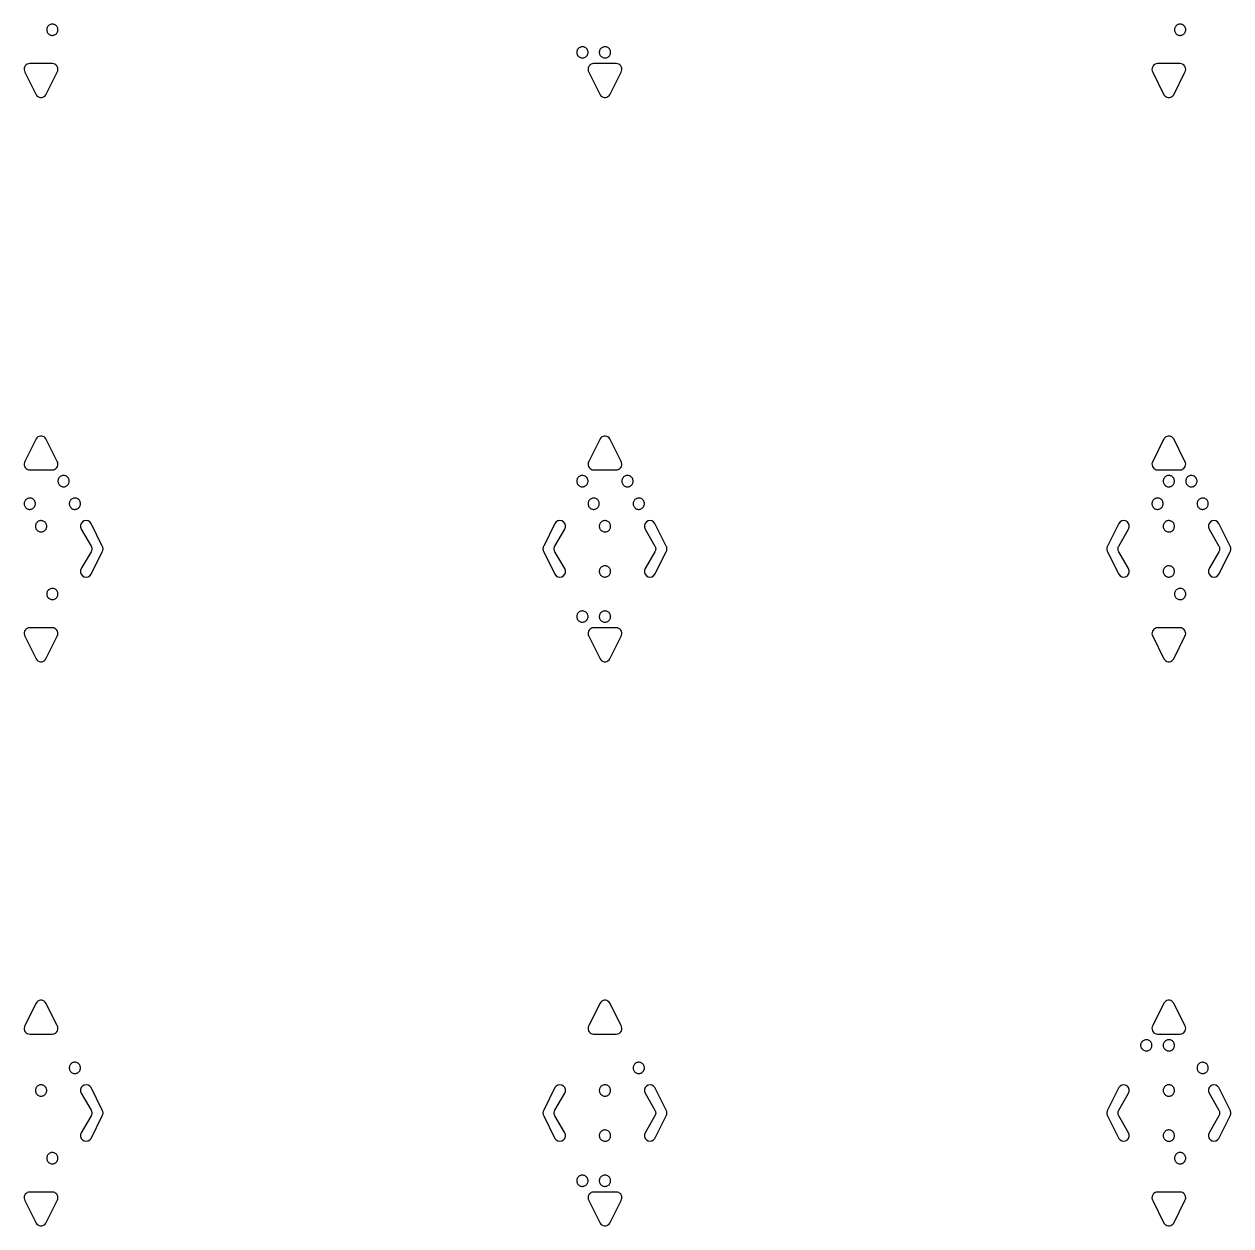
# Model space of a CAD drawing. Header units: metres. Extents: x 45 to 505, y 40 to 510.
# Drawn here: x 148.5 to 255.5, y 290 to 396.5 of the extents above; entities that cross this region are included whole.
import ezdxf

# ---------------------------------------------------------------- set-up
doc = ezdxf.new("R2010")
doc.units = ezdxf.units.M

msp = doc.modelspace()

# ---------------------------------------------------------------- linework, layer by layer
for points in [[(151.5, 396), (151.5, 396.06), (151.48, 396.13), (151.46, 396.19), (151.44, 396.25), (151.4, 396.3), (151.36, 396.35), (151.31, 396.39), (151.26, 396.43), (151.2, 396.46), (151.14, 396.48), (151.08, 396.49), (151.02, 396.5), (150.95, 396.5), (150.89, 396.49), (150.83, 396.47), (150.77, 396.44), (150.71, 396.41), (150.66, 396.37), (150.62, 396.32), (150.58, 396.27), (150.55, 396.22), (150.53, 396.16), (150.51, 396.1), (150.5, 396.03), (150.5, 395.97), (150.51, 395.9), (150.53, 395.84), (150.55, 395.78), (150.58, 395.73), (150.62, 395.68), (150.66, 395.63), (150.71, 395.59), (150.77, 395.56), (150.83, 395.53), (150.89, 395.51), (150.95, 395.5), (151.02, 395.5), (151.08, 395.51), (151.14, 395.52), (151.2, 395.54), (151.26, 395.57), (151.31, 395.61), (151.36, 395.65), (151.4, 395.7), (151.44, 395.75), (151.46, 395.81), (151.48, 395.87), (151.5, 395.94), (151.5, 396)], [(251.5, 396), (251.5, 396.06), (251.48, 396.13), (251.46, 396.19), (251.44, 396.25), (251.4, 396.3), (251.36, 396.35), (251.31, 396.39), (251.26, 396.43), (251.2, 396.46), (251.14, 396.48), (251.08, 396.49), (251.02, 396.5), (250.95, 396.5), (250.89, 396.49), (250.83, 396.47), (250.77, 396.44), (250.71, 396.41), (250.66, 396.37), (250.62, 396.32), (250.58, 396.27), (250.55, 396.22), (250.53, 396.16), (250.51, 396.1), (250.5, 396.03), (250.5, 395.97), (250.51, 395.9), (250.53, 395.84), (250.55, 395.78), (250.58, 395.73), (250.62, 395.68), (250.66, 395.63), (250.71, 395.59), (250.77, 395.56), (250.83, 395.53), (250.89, 395.51), (250.95, 395.5), (251.02, 395.5), (251.08, 395.51), (251.14, 395.52), (251.2, 395.54), (251.26, 395.57), (251.31, 395.61), (251.36, 395.65), (251.4, 395.7), (251.44, 395.75), (251.46, 395.81), (251.48, 395.87), (251.5, 395.94), (251.5, 396)], [(198.5, 394), (198.5, 394.06), (198.48, 394.13), (198.46, 394.19), (198.44, 394.25), (198.4, 394.3), (198.36, 394.35), (198.31, 394.39), (198.26, 394.43), (198.2, 394.46), (198.14, 394.48), (198.08, 394.49), (198.02, 394.5), (197.95, 394.5), (197.89, 394.49), (197.83, 394.47), (197.77, 394.44), (197.71, 394.41), (197.66, 394.37), (197.62, 394.32), (197.58, 394.27), (197.55, 394.22), (197.53, 394.16), (197.51, 394.1), (197.5, 394.03), (197.5, 393.97), (197.51, 393.9), (197.53, 393.84), (197.55, 393.78), (197.58, 393.73), (197.62, 393.68), (197.66, 393.63), (197.71, 393.59), (197.77, 393.56), (197.83, 393.53), (197.89, 393.51), (197.95, 393.5), (198.02, 393.5), (198.08, 393.51), (198.14, 393.52), (198.2, 393.54), (198.26, 393.57), (198.31, 393.61), (198.36, 393.65), (198.4, 393.7), (198.44, 393.75), (198.46, 393.81), (198.48, 393.87), (198.5, 393.94), (198.5, 394)], [(200.5, 394), (200.5, 394.06), (200.48, 394.13), (200.46, 394.19), (200.44, 394.25), (200.4, 394.3), (200.36, 394.35), (200.31, 394.39), (200.26, 394.43), (200.2, 394.46), (200.14, 394.48), (200.08, 394.49), (200.02, 394.5), (199.95, 394.5), (199.89, 394.49), (199.83, 394.47), (199.77, 394.44), (199.71, 394.41), (199.66, 394.37), (199.62, 394.32), (199.58, 394.27), (199.55, 394.22), (199.53, 394.16), (199.51, 394.1), (199.5, 394.03), (199.5, 393.97), (199.51, 393.9), (199.53, 393.84), (199.55, 393.78), (199.58, 393.73), (199.62, 393.68), (199.66, 393.63), (199.71, 393.59), (199.77, 393.56), (199.83, 393.53), (199.89, 393.51), (199.95, 393.5), (200.02, 393.5), (200.08, 393.51), (200.14, 393.52), (200.2, 393.54), (200.26, 393.57), (200.31, 393.61), (200.36, 393.65), (200.4, 393.7), (200.44, 393.75), (200.46, 393.81), (200.48, 393.87), (200.5, 393.94), (200.5, 394)], [(149.57, 390.25), (149.64, 390.16), (149.73, 390.08), (149.83, 390.03), (149.94, 390), (150.06, 390), (150.17, 390.03), (150.27, 390.08), (150.36, 390.16), (150.43, 390.25), (151.43, 392.25), (151.48, 392.36), (151.5, 392.47), (151.49, 392.59), (151.46, 392.7), (151.4, 392.8), (151.32, 392.88), (151.22, 392.95), (151.12, 392.99), (151, 393), (149, 393), (148.88, 392.99), (148.78, 392.95), (148.68, 392.88), (148.6, 392.8), (148.54, 392.7), (148.51, 392.59), (148.5, 392.47), (148.52, 392.36), (148.57, 392.25)], [(199.57, 390.25), (199.64, 390.16), (199.73, 390.08), (199.83, 390.03), (199.94, 390), (200.06, 390), (200.17, 390.03), (200.27, 390.08), (200.36, 390.16), (200.43, 390.25), (201.43, 392.25), (201.48, 392.36), (201.5, 392.47), (201.49, 392.59), (201.46, 392.7), (201.4, 392.8), (201.32, 392.88), (201.22, 392.95), (201.12, 392.99), (201, 393), (199, 393), (198.88, 392.99), (198.78, 392.95), (198.68, 392.88), (198.6, 392.8), (198.54, 392.7), (198.51, 392.59), (198.5, 392.47), (198.52, 392.36), (198.57, 392.25)], [(249.57, 390.25), (249.64, 390.16), (249.73, 390.08), (249.83, 390.03), (249.94, 390), (250.06, 390), (250.17, 390.03), (250.27, 390.08), (250.36, 390.16), (250.43, 390.25), (251.43, 392.25), (251.48, 392.36), (251.5, 392.47), (251.49, 392.59), (251.46, 392.7), (251.4, 392.8), (251.32, 392.88), (251.22, 392.95), (251.12, 392.99), (251, 393), (249, 393), (248.88, 392.99), (248.78, 392.95), (248.68, 392.88), (248.6, 392.8), (248.54, 392.7), (248.51, 392.59), (248.5, 392.47), (248.52, 392.36), (248.57, 392.25)], [(150.43, 359.75), (150.36, 359.84), (150.27, 359.92), (150.17, 359.97), (150.06, 360), (149.94, 360), (149.83, 359.97), (149.73, 359.92), (149.64, 359.84), (149.57, 359.75), (148.57, 357.75), (148.52, 357.64), (148.5, 357.53), (148.51, 357.41), (148.54, 357.3), (148.6, 357.2), (148.68, 357.12), (148.78, 357.05), (148.88, 357.01), (149, 357), (151, 357), (151.12, 357.01), (151.22, 357.05), (151.32, 357.12), (151.4, 357.2), (151.46, 357.3), (151.49, 357.41), (151.5, 357.53), (151.48, 357.64), (151.43, 357.75)], [(200.43, 359.75), (200.36, 359.84), (200.27, 359.92), (200.17, 359.97), (200.06, 360), (199.94, 360), (199.83, 359.97), (199.73, 359.92), (199.64, 359.84), (199.57, 359.75), (198.57, 357.75), (198.52, 357.64), (198.5, 357.53), (198.51, 357.41), (198.54, 357.3), (198.6, 357.2), (198.68, 357.12), (198.78, 357.05), (198.88, 357.01), (199, 357), (201, 357), (201.12, 357.01), (201.22, 357.05), (201.32, 357.12), (201.4, 357.2), (201.46, 357.3), (201.49, 357.41), (201.5, 357.53), (201.48, 357.64), (201.43, 357.75)], [(250.43, 359.75), (250.36, 359.84), (250.27, 359.92), (250.17, 359.97), (250.06, 360), (249.94, 360), (249.83, 359.97), (249.73, 359.92), (249.64, 359.84), (249.57, 359.75), (248.57, 357.75), (248.52, 357.64), (248.5, 357.53), (248.51, 357.41), (248.54, 357.3), (248.6, 357.2), (248.68, 357.12), (248.78, 357.05), (248.88, 357.01), (249, 357), (251, 357), (251.12, 357.01), (251.22, 357.05), (251.32, 357.12), (251.4, 357.2), (251.46, 357.3), (251.49, 357.41), (251.5, 357.53), (251.48, 357.64), (251.43, 357.75)], [(152.5, 356), (152.5, 356.06), (152.48, 356.13), (152.46, 356.19), (152.44, 356.25), (152.4, 356.3), (152.36, 356.35), (152.31, 356.39), (152.26, 356.43), (152.2, 356.46), (152.14, 356.48), (152.08, 356.49), (152.02, 356.5), (151.95, 356.5), (151.89, 356.49), (151.83, 356.47), (151.77, 356.44), (151.71, 356.41), (151.66, 356.37), (151.62, 356.32), (151.58, 356.27), (151.55, 356.22), (151.53, 356.16), (151.51, 356.1), (151.5, 356.03), (151.5, 355.97), (151.51, 355.9), (151.53, 355.84), (151.55, 355.78), (151.58, 355.73), (151.62, 355.68), (151.66, 355.63), (151.71, 355.59), (151.77, 355.56), (151.83, 355.53), (151.89, 355.51), (151.95, 355.5), (152.02, 355.5), (152.08, 355.51), (152.14, 355.52), (152.2, 355.54), (152.26, 355.57), (152.31, 355.61), (152.36, 355.65), (152.4, 355.7), (152.44, 355.75), (152.46, 355.81), (152.48, 355.87), (152.5, 355.94), (152.5, 356)], [(198.5, 356), (198.5, 356.06), (198.48, 356.13), (198.46, 356.19), (198.44, 356.25), (198.4, 356.3), (198.36, 356.35), (198.31, 356.39), (198.26, 356.43), (198.2, 356.46), (198.14, 356.48), (198.08, 356.49), (198.02, 356.5), (197.95, 356.5), (197.89, 356.49), (197.83, 356.47), (197.77, 356.44), (197.71, 356.41), (197.66, 356.37), (197.62, 356.32), (197.58, 356.27), (197.55, 356.22), (197.53, 356.16), (197.51, 356.1), (197.5, 356.03), (197.5, 355.97), (197.51, 355.9), (197.53, 355.84), (197.55, 355.78), (197.58, 355.73), (197.62, 355.68), (197.66, 355.63), (197.71, 355.59), (197.77, 355.56), (197.83, 355.53), (197.89, 355.51), (197.95, 355.5), (198.02, 355.5), (198.08, 355.51), (198.14, 355.52), (198.2, 355.54), (198.26, 355.57), (198.31, 355.61), (198.36, 355.65), (198.4, 355.7), (198.44, 355.75), (198.46, 355.81), (198.48, 355.87), (198.5, 355.94), (198.5, 356)], [(202.5, 356), (202.5, 356.06), (202.48, 356.13), (202.46, 356.19), (202.44, 356.25), (202.4, 356.3), (202.36, 356.35), (202.31, 356.39), (202.26, 356.43), (202.2, 356.46), (202.14, 356.48), (202.08, 356.49), (202.02, 356.5), (201.95, 356.5), (201.89, 356.49), (201.83, 356.47), (201.77, 356.44), (201.71, 356.41), (201.66, 356.37), (201.62, 356.32), (201.58, 356.27), (201.55, 356.22), (201.53, 356.16), (201.51, 356.1), (201.5, 356.03), (201.5, 355.97), (201.51, 355.9), (201.53, 355.84), (201.55, 355.78), (201.58, 355.73), (201.62, 355.68), (201.66, 355.63), (201.71, 355.59), (201.77, 355.56), (201.83, 355.53), (201.89, 355.51), (201.95, 355.5), (202.02, 355.5), (202.08, 355.51), (202.14, 355.52), (202.2, 355.54), (202.26, 355.57), (202.31, 355.61), (202.36, 355.65), (202.4, 355.7), (202.44, 355.75), (202.46, 355.81), (202.48, 355.87), (202.5, 355.94), (202.5, 356)], [(250.5, 356), (250.5, 356.06), (250.48, 356.13), (250.46, 356.19), (250.44, 356.25), (250.4, 356.3), (250.36, 356.35), (250.31, 356.39), (250.26, 356.43), (250.2, 356.46), (250.14, 356.48), (250.08, 356.49), (250.02, 356.5), (249.95, 356.5), (249.89, 356.49), (249.83, 356.47), (249.77, 356.44), (249.71, 356.41), (249.66, 356.37), (249.62, 356.32), (249.58, 356.27), (249.55, 356.22), (249.53, 356.16), (249.51, 356.1), (249.5, 356.03), (249.5, 355.97), (249.51, 355.9), (249.53, 355.84), (249.55, 355.78), (249.58, 355.73), (249.62, 355.68), (249.66, 355.63), (249.71, 355.59), (249.77, 355.56), (249.83, 355.53), (249.89, 355.51), (249.95, 355.5), (250.02, 355.5), (250.08, 355.51), (250.14, 355.52), (250.2, 355.54), (250.26, 355.57), (250.31, 355.61), (250.36, 355.65), (250.4, 355.7), (250.44, 355.75), (250.46, 355.81), (250.48, 355.87), (250.5, 355.94), (250.5, 356)], [(252.5, 356), (252.5, 356.06), (252.48, 356.13), (252.46, 356.19), (252.44, 356.25), (252.4, 356.3), (252.36, 356.35), (252.31, 356.39), (252.26, 356.43), (252.2, 356.46), (252.14, 356.48), (252.08, 356.49), (252.02, 356.5), (251.95, 356.5), (251.89, 356.49), (251.83, 356.47), (251.77, 356.44), (251.71, 356.41), (251.66, 356.37), (251.62, 356.32), (251.58, 356.27), (251.55, 356.22), (251.53, 356.16), (251.51, 356.1), (251.5, 356.03), (251.5, 355.97), (251.51, 355.9), (251.53, 355.84), (251.55, 355.78), (251.58, 355.73), (251.62, 355.68), (251.66, 355.63), (251.71, 355.59), (251.77, 355.56), (251.83, 355.53), (251.89, 355.51), (251.95, 355.5), (252.02, 355.5), (252.08, 355.51), (252.14, 355.52), (252.2, 355.54), (252.26, 355.57), (252.31, 355.61), (252.36, 355.65), (252.4, 355.7), (252.44, 355.75), (252.46, 355.81), (252.48, 355.87), (252.5, 355.94), (252.5, 356)], [(149.5, 354), (149.5, 354.06), (149.48, 354.13), (149.46, 354.19), (149.44, 354.25), (149.4, 354.3), (149.36, 354.35), (149.31, 354.39), (149.26, 354.43), (149.2, 354.46), (149.14, 354.48), (149.08, 354.49), (149.02, 354.5), (148.95, 354.5), (148.89, 354.49), (148.83, 354.47), (148.77, 354.44), (148.71, 354.41), (148.66, 354.37), (148.62, 354.32), (148.58, 354.27), (148.55, 354.22), (148.53, 354.16), (148.51, 354.1), (148.5, 354.03), (148.5, 353.97), (148.51, 353.9), (148.53, 353.84), (148.55, 353.78), (148.58, 353.73), (148.62, 353.68), (148.66, 353.63), (148.71, 353.59), (148.77, 353.56), (148.83, 353.53), (148.89, 353.51), (148.95, 353.5), (149.02, 353.5), (149.08, 353.51), (149.14, 353.52), (149.2, 353.54), (149.26, 353.57), (149.31, 353.61), (149.36, 353.65), (149.4, 353.7), (149.44, 353.75), (149.46, 353.81), (149.48, 353.87), (149.5, 353.94), (149.5, 354)], [(153.5, 354), (153.5, 354.06), (153.48, 354.13), (153.46, 354.19), (153.44, 354.25), (153.4, 354.3), (153.36, 354.35), (153.31, 354.39), (153.26, 354.43), (153.2, 354.46), (153.14, 354.48), (153.08, 354.49), (153.02, 354.5), (152.95, 354.5), (152.89, 354.49), (152.83, 354.47), (152.77, 354.44), (152.71, 354.41), (152.66, 354.37), (152.62, 354.32), (152.58, 354.27), (152.55, 354.22), (152.53, 354.16), (152.51, 354.1), (152.5, 354.03), (152.5, 353.97), (152.51, 353.9), (152.53, 353.84), (152.55, 353.78), (152.58, 353.73), (152.62, 353.68), (152.66, 353.63), (152.71, 353.59), (152.77, 353.56), (152.83, 353.53), (152.89, 353.51), (152.95, 353.5), (153.02, 353.5), (153.08, 353.51), (153.14, 353.52), (153.2, 353.54), (153.26, 353.57), (153.31, 353.61), (153.36, 353.65), (153.4, 353.7), (153.44, 353.75), (153.46, 353.81), (153.48, 353.87), (153.5, 353.94), (153.5, 354)], [(199.5, 354), (199.5, 354.06), (199.48, 354.13), (199.46, 354.19), (199.44, 354.25), (199.4, 354.3), (199.36, 354.35), (199.31, 354.39), (199.26, 354.43), (199.2, 354.46), (199.14, 354.48), (199.08, 354.49), (199.02, 354.5), (198.95, 354.5), (198.89, 354.49), (198.83, 354.47), (198.77, 354.44), (198.71, 354.41), (198.66, 354.37), (198.62, 354.32), (198.58, 354.27), (198.55, 354.22), (198.53, 354.16), (198.51, 354.1), (198.5, 354.03), (198.5, 353.97), (198.51, 353.9), (198.53, 353.84), (198.55, 353.78), (198.58, 353.73), (198.62, 353.68), (198.66, 353.63), (198.71, 353.59), (198.77, 353.56), (198.83, 353.53), (198.89, 353.51), (198.95, 353.5), (199.02, 353.5), (199.08, 353.51), (199.14, 353.52), (199.2, 353.54), (199.26, 353.57), (199.31, 353.61), (199.36, 353.65), (199.4, 353.7), (199.44, 353.75), (199.46, 353.81), (199.48, 353.87), (199.5, 353.94), (199.5, 354)], [(203.5, 354), (203.5, 354.06), (203.48, 354.13), (203.46, 354.19), (203.44, 354.25), (203.4, 354.3), (203.36, 354.35), (203.31, 354.39), (203.26, 354.43), (203.2, 354.46), (203.14, 354.48), (203.08, 354.49), (203.02, 354.5), (202.95, 354.5), (202.89, 354.49), (202.83, 354.47), (202.77, 354.44), (202.71, 354.41), (202.66, 354.37), (202.62, 354.32), (202.58, 354.27), (202.55, 354.22), (202.53, 354.16), (202.51, 354.1), (202.5, 354.03), (202.5, 353.97), (202.51, 353.9), (202.53, 353.84), (202.55, 353.78), (202.58, 353.73), (202.62, 353.68), (202.66, 353.63), (202.71, 353.59), (202.77, 353.56), (202.83, 353.53), (202.89, 353.51), (202.95, 353.5), (203.02, 353.5), (203.08, 353.51), (203.14, 353.52), (203.2, 353.54), (203.26, 353.57), (203.31, 353.61), (203.36, 353.65), (203.4, 353.7), (203.44, 353.75), (203.46, 353.81), (203.48, 353.87), (203.5, 353.94), (203.5, 354)], [(249.5, 354), (249.5, 354.06), (249.48, 354.13), (249.46, 354.19), (249.44, 354.25), (249.4, 354.3), (249.36, 354.35), (249.31, 354.39), (249.26, 354.43), (249.2, 354.46), (249.14, 354.48), (249.08, 354.49), (249.02, 354.5), (248.95, 354.5), (248.89, 354.49), (248.83, 354.47), (248.77, 354.44), (248.71, 354.41), (248.66, 354.37), (248.62, 354.32), (248.58, 354.27), (248.55, 354.22), (248.53, 354.16), (248.51, 354.1), (248.5, 354.03), (248.5, 353.97), (248.51, 353.9), (248.53, 353.84), (248.55, 353.78), (248.58, 353.73), (248.62, 353.68), (248.66, 353.63), (248.71, 353.59), (248.77, 353.56), (248.83, 353.53), (248.89, 353.51), (248.95, 353.5), (249.02, 353.5), (249.08, 353.51), (249.14, 353.52), (249.2, 353.54), (249.26, 353.57), (249.31, 353.61), (249.36, 353.65), (249.4, 353.7), (249.44, 353.75), (249.46, 353.81), (249.48, 353.87), (249.5, 353.94), (249.5, 354)], [(253.5, 354), (253.5, 354.06), (253.48, 354.13), (253.46, 354.19), (253.44, 354.25), (253.4, 354.3), (253.36, 354.35), (253.31, 354.39), (253.26, 354.43), (253.2, 354.46), (253.14, 354.48), (253.08, 354.49), (253.02, 354.5), (252.95, 354.5), (252.89, 354.49), (252.83, 354.47), (252.77, 354.44), (252.71, 354.41), (252.66, 354.37), (252.62, 354.32), (252.58, 354.27), (252.55, 354.22), (252.53, 354.16), (252.51, 354.1), (252.5, 354.03), (252.5, 353.97), (252.51, 353.9), (252.53, 353.84), (252.55, 353.78), (252.58, 353.73), (252.62, 353.68), (252.66, 353.63), (252.71, 353.59), (252.77, 353.56), (252.83, 353.53), (252.89, 353.51), (252.95, 353.5), (253.02, 353.5), (253.08, 353.51), (253.14, 353.52), (253.2, 353.54), (253.26, 353.57), (253.31, 353.61), (253.36, 353.65), (253.4, 353.7), (253.44, 353.75), (253.46, 353.81), (253.48, 353.87), (253.5, 353.94), (253.5, 354)], [(150.5, 352), (150.5, 352.06), (150.48, 352.13), (150.46, 352.19), (150.44, 352.25), (150.4, 352.3), (150.36, 352.35), (150.31, 352.39), (150.26, 352.43), (150.2, 352.46), (150.14, 352.48), (150.08, 352.49), (150.02, 352.5), (149.95, 352.5), (149.89, 352.49), (149.83, 352.47), (149.77, 352.44), (149.71, 352.41), (149.66, 352.37), (149.62, 352.32), (149.58, 352.27), (149.55, 352.22), (149.53, 352.16), (149.51, 352.1), (149.5, 352.03), (149.5, 351.97), (149.51, 351.9), (149.53, 351.84), (149.55, 351.78), (149.58, 351.73), (149.62, 351.68), (149.66, 351.63), (149.71, 351.59), (149.77, 351.56), (149.83, 351.53), (149.89, 351.51), (149.95, 351.5), (150.02, 351.5), (150.08, 351.51), (150.14, 351.52), (150.2, 351.54), (150.26, 351.57), (150.31, 351.61), (150.36, 351.65), (150.4, 351.7), (150.44, 351.75), (150.46, 351.81), (150.48, 351.87), (150.5, 351.94), (150.5, 352)], [(155.43, 349.75), (155.46, 349.8), (155.48, 349.86), (155.49, 349.91), (155.5, 349.97), (155.5, 350.03), (155.49, 350.09), (155.48, 350.14), (155.46, 350.2), (155.43, 350.25), (154.43, 352.25), (154.32, 352.38), (154.17, 352.47), (154, 352.5), (153.83, 352.47), (153.68, 352.38), (153.57, 352.25), (153.51, 352.09), (153.51, 351.91), (153.57, 351.75), (154.43, 350.25), (154.46, 350.2), (154.48, 350.14), (154.49, 350.09), (154.5, 350.03), (154.5, 349.97), (154.49, 349.91), (154.48, 349.86), (154.46, 349.8), (154.43, 349.75), (153.57, 348.25), (153.51, 348.09), (153.51, 347.91), (153.57, 347.75), (153.68, 347.62), (153.83, 347.53), (154, 347.5), (154.17, 347.53), (154.32, 347.62), (154.43, 347.75)], [(194.57, 350.25), (194.54, 350.2), (194.52, 350.14), (194.51, 350.09), (194.5, 350.03), (194.5, 349.97), (194.51, 349.91), (194.52, 349.86), (194.54, 349.8), (194.57, 349.75), (195.57, 347.75), (195.68, 347.62), (195.83, 347.53), (196, 347.5), (196.17, 347.53), (196.32, 347.62), (196.43, 347.75), (196.49, 347.91), (196.49, 348.09), (196.43, 348.25), (195.57, 349.75), (195.54, 349.8), (195.52, 349.86), (195.51, 349.91), (195.5, 349.97), (195.5, 350.03), (195.51, 350.09), (195.52, 350.14), (195.54, 350.2), (195.57, 350.25), (196.43, 351.75), (196.49, 351.91), (196.49, 352.09), (196.43, 352.25), (196.32, 352.38), (196.17, 352.47), (196, 352.5), (195.83, 352.47), (195.68, 352.38), (195.57, 352.25)], [(200.5, 352), (200.5, 352.06), (200.48, 352.13), (200.46, 352.19), (200.44, 352.25), (200.4, 352.3), (200.36, 352.35), (200.31, 352.39), (200.26, 352.43), (200.2, 352.46), (200.14, 352.48), (200.08, 352.49), (200.02, 352.5), (199.95, 352.5), (199.89, 352.49), (199.83, 352.47), (199.77, 352.44), (199.71, 352.41), (199.66, 352.37), (199.62, 352.32), (199.58, 352.27), (199.55, 352.22), (199.53, 352.16), (199.51, 352.1), (199.5, 352.03), (199.5, 351.97), (199.51, 351.9), (199.53, 351.84), (199.55, 351.78), (199.58, 351.73), (199.62, 351.68), (199.66, 351.63), (199.71, 351.59), (199.77, 351.56), (199.83, 351.53), (199.89, 351.51), (199.95, 351.5), (200.02, 351.5), (200.08, 351.51), (200.14, 351.52), (200.2, 351.54), (200.26, 351.57), (200.31, 351.61), (200.36, 351.65), (200.4, 351.7), (200.44, 351.75), (200.46, 351.81), (200.48, 351.87), (200.5, 351.94), (200.5, 352)], [(205.43, 349.75), (205.46, 349.8), (205.48, 349.86), (205.49, 349.91), (205.5, 349.97), (205.5, 350.03), (205.49, 350.09), (205.48, 350.14), (205.46, 350.2), (205.43, 350.25), (204.43, 352.25), (204.32, 352.38), (204.17, 352.47), (204, 352.5), (203.83, 352.47), (203.68, 352.38), (203.57, 352.25), (203.51, 352.09), (203.51, 351.91), (203.57, 351.75), (204.43, 350.25), (204.46, 350.2), (204.48, 350.14), (204.49, 350.09), (204.5, 350.03), (204.5, 349.97), (204.49, 349.91), (204.48, 349.86), (204.46, 349.8), (204.43, 349.75), (203.57, 348.25), (203.51, 348.09), (203.51, 347.91), (203.57, 347.75), (203.68, 347.62), (203.83, 347.53), (204, 347.5), (204.17, 347.53), (204.32, 347.62), (204.43, 347.75)], [(244.57, 350.25), (244.54, 350.2), (244.52, 350.14), (244.51, 350.09), (244.5, 350.03), (244.5, 349.97), (244.51, 349.91), (244.52, 349.86), (244.54, 349.8), (244.57, 349.75), (245.57, 347.75), (245.68, 347.62), (245.83, 347.53), (246, 347.5), (246.17, 347.53), (246.32, 347.62), (246.43, 347.75), (246.49, 347.91), (246.49, 348.09), (246.43, 348.25), (245.57, 349.75), (245.54, 349.8), (245.52, 349.86), (245.51, 349.91), (245.5, 349.97), (245.5, 350.03), (245.51, 350.09), (245.52, 350.14), (245.54, 350.2), (245.57, 350.25), (246.43, 351.75), (246.49, 351.91), (246.49, 352.09), (246.43, 352.25), (246.32, 352.38), (246.17, 352.47), (246, 352.5), (245.83, 352.47), (245.68, 352.38), (245.57, 352.25)], [(250.5, 352), (250.5, 352.06), (250.48, 352.13), (250.46, 352.19), (250.44, 352.25), (250.4, 352.3), (250.36, 352.35), (250.31, 352.39), (250.26, 352.43), (250.2, 352.46), (250.14, 352.48), (250.08, 352.49), (250.02, 352.5), (249.95, 352.5), (249.89, 352.49), (249.83, 352.47), (249.77, 352.44), (249.71, 352.41), (249.66, 352.37), (249.62, 352.32), (249.58, 352.27), (249.55, 352.22), (249.53, 352.16), (249.51, 352.1), (249.5, 352.03), (249.5, 351.97), (249.51, 351.9), (249.53, 351.84), (249.55, 351.78), (249.58, 351.73), (249.62, 351.68), (249.66, 351.63), (249.71, 351.59), (249.77, 351.56), (249.83, 351.53), (249.89, 351.51), (249.95, 351.5), (250.02, 351.5), (250.08, 351.51), (250.14, 351.52), (250.2, 351.54), (250.26, 351.57), (250.31, 351.61), (250.36, 351.65), (250.4, 351.7), (250.44, 351.75), (250.46, 351.81), (250.48, 351.87), (250.5, 351.94), (250.5, 352)], [(255.43, 349.75), (255.46, 349.8), (255.48, 349.86), (255.49, 349.91), (255.5, 349.97), (255.5, 350.03), (255.49, 350.09), (255.48, 350.14), (255.46, 350.2), (255.43, 350.25), (254.43, 352.25), (254.32, 352.38), (254.17, 352.47), (254, 352.5), (253.83, 352.47), (253.68, 352.38), (253.57, 352.25), (253.51, 352.09), (253.51, 351.91), (253.57, 351.75), (254.43, 350.25), (254.46, 350.2), (254.48, 350.14), (254.49, 350.09), (254.5, 350.03), (254.5, 349.97), (254.49, 349.91), (254.48, 349.86), (254.46, 349.8), (254.43, 349.75), (253.57, 348.25), (253.51, 348.09), (253.51, 347.91), (253.57, 347.75), (253.68, 347.62), (253.83, 347.53), (254, 347.5), (254.17, 347.53), (254.32, 347.62), (254.43, 347.75)], [(200.5, 348), (200.5, 348.06), (200.48, 348.13), (200.46, 348.19), (200.44, 348.25), (200.4, 348.3), (200.36, 348.35), (200.31, 348.39), (200.26, 348.43), (200.2, 348.46), (200.14, 348.48), (200.08, 348.49), (200.02, 348.5), (199.95, 348.5), (199.89, 348.49), (199.83, 348.47), (199.77, 348.44), (199.71, 348.41), (199.66, 348.37), (199.62, 348.32), (199.58, 348.27), (199.55, 348.22), (199.53, 348.16), (199.51, 348.1), (199.5, 348.03), (199.5, 347.97), (199.51, 347.9), (199.53, 347.84), (199.55, 347.78), (199.58, 347.73), (199.62, 347.68), (199.66, 347.63), (199.71, 347.59), (199.77, 347.56), (199.83, 347.53), (199.89, 347.51), (199.95, 347.5), (200.02, 347.5), (200.08, 347.51), (200.14, 347.52), (200.2, 347.54), (200.26, 347.57), (200.31, 347.61), (200.36, 347.65), (200.4, 347.7), (200.44, 347.75), (200.46, 347.81), (200.48, 347.87), (200.5, 347.94), (200.5, 348)], [(250.5, 348), (250.5, 348.06), (250.48, 348.13), (250.46, 348.19), (250.44, 348.25), (250.4, 348.3), (250.36, 348.35), (250.31, 348.39), (250.26, 348.43), (250.2, 348.46), (250.14, 348.48), (250.08, 348.49), (250.02, 348.5), (249.95, 348.5), (249.89, 348.49), (249.83, 348.47), (249.77, 348.44), (249.71, 348.41), (249.66, 348.37), (249.62, 348.32), (249.58, 348.27), (249.55, 348.22), (249.53, 348.16), (249.51, 348.1), (249.5, 348.03), (249.5, 347.97), (249.51, 347.9), (249.53, 347.84), (249.55, 347.78), (249.58, 347.73), (249.62, 347.68), (249.66, 347.63), (249.71, 347.59), (249.77, 347.56), (249.83, 347.53), (249.89, 347.51), (249.95, 347.5), (250.02, 347.5), (250.08, 347.51), (250.14, 347.52), (250.2, 347.54), (250.26, 347.57), (250.31, 347.61), (250.36, 347.65), (250.4, 347.7), (250.44, 347.75), (250.46, 347.81), (250.48, 347.87), (250.5, 347.94), (250.5, 348)], [(151.5, 346), (151.5, 346.06), (151.48, 346.13), (151.46, 346.19), (151.44, 346.25), (151.4, 346.3), (151.36, 346.35), (151.31, 346.39), (151.26, 346.43), (151.2, 346.46), (151.14, 346.48), (151.08, 346.49), (151.02, 346.5), (150.95, 346.5), (150.89, 346.49), (150.83, 346.47), (150.77, 346.44), (150.71, 346.41), (150.66, 346.37), (150.62, 346.32), (150.58, 346.27), (150.55, 346.22), (150.53, 346.16), (150.51, 346.1), (150.5, 346.03), (150.5, 345.97), (150.51, 345.9), (150.53, 345.84), (150.55, 345.78), (150.58, 345.73), (150.62, 345.68), (150.66, 345.63), (150.71, 345.59), (150.77, 345.56), (150.83, 345.53), (150.89, 345.51), (150.95, 345.5), (151.02, 345.5), (151.08, 345.51), (151.14, 345.52), (151.2, 345.54), (151.26, 345.57), (151.31, 345.61), (151.36, 345.65), (151.4, 345.7), (151.44, 345.75), (151.46, 345.81), (151.48, 345.87), (151.5, 345.94), (151.5, 346)], [(251.5, 346), (251.5, 346.06), (251.48, 346.13), (251.46, 346.19), (251.44, 346.25), (251.4, 346.3), (251.36, 346.35), (251.31, 346.39), (251.26, 346.43), (251.2, 346.46), (251.14, 346.48), (251.08, 346.49), (251.02, 346.5), (250.95, 346.5), (250.89, 346.49), (250.83, 346.47), (250.77, 346.44), (250.71, 346.41), (250.66, 346.37), (250.62, 346.32), (250.58, 346.27), (250.55, 346.22), (250.53, 346.16), (250.51, 346.1), (250.5, 346.03), (250.5, 345.97), (250.51, 345.9), (250.53, 345.84), (250.55, 345.78), (250.58, 345.73), (250.62, 345.68), (250.66, 345.63), (250.71, 345.59), (250.77, 345.56), (250.83, 345.53), (250.89, 345.51), (250.95, 345.5), (251.02, 345.5), (251.08, 345.51), (251.14, 345.52), (251.2, 345.54), (251.26, 345.57), (251.31, 345.61), (251.36, 345.65), (251.4, 345.7), (251.44, 345.75), (251.46, 345.81), (251.48, 345.87), (251.5, 345.94), (251.5, 346)], [(198.5, 344), (198.5, 344.06), (198.48, 344.13), (198.46, 344.19), (198.44, 344.25), (198.4, 344.3), (198.36, 344.35), (198.31, 344.39), (198.26, 344.43), (198.2, 344.46), (198.14, 344.48), (198.08, 344.49), (198.02, 344.5), (197.95, 344.5), (197.89, 344.49), (197.83, 344.47), (197.77, 344.44), (197.71, 344.41), (197.66, 344.37), (197.62, 344.32), (197.58, 344.27), (197.55, 344.22), (197.53, 344.16), (197.51, 344.1), (197.5, 344.03), (197.5, 343.97), (197.51, 343.9), (197.53, 343.84), (197.55, 343.78), (197.58, 343.73), (197.62, 343.68), (197.66, 343.63), (197.71, 343.59), (197.77, 343.56), (197.83, 343.53), (197.89, 343.51), (197.95, 343.5), (198.02, 343.5), (198.08, 343.51), (198.14, 343.52), (198.2, 343.54), (198.26, 343.57), (198.31, 343.61), (198.36, 343.65), (198.4, 343.7), (198.44, 343.75), (198.46, 343.81), (198.48, 343.87), (198.5, 343.94), (198.5, 344)], [(200.5, 344), (200.5, 344.06), (200.48, 344.13), (200.46, 344.19), (200.44, 344.25), (200.4, 344.3), (200.36, 344.35), (200.31, 344.39), (200.26, 344.43), (200.2, 344.46), (200.14, 344.48), (200.08, 344.49), (200.02, 344.5), (199.95, 344.5), (199.89, 344.49), (199.83, 344.47), (199.77, 344.44), (199.71, 344.41), (199.66, 344.37), (199.62, 344.32), (199.58, 344.27), (199.55, 344.22), (199.53, 344.16), (199.51, 344.1), (199.5, 344.03), (199.5, 343.97), (199.51, 343.9), (199.53, 343.84), (199.55, 343.78), (199.58, 343.73), (199.62, 343.68), (199.66, 343.63), (199.71, 343.59), (199.77, 343.56), (199.83, 343.53), (199.89, 343.51), (199.95, 343.5), (200.02, 343.5), (200.08, 343.51), (200.14, 343.52), (200.2, 343.54), (200.26, 343.57), (200.31, 343.61), (200.36, 343.65), (200.4, 343.7), (200.44, 343.75), (200.46, 343.81), (200.48, 343.87), (200.5, 343.94), (200.5, 344)], [(149.57, 340.25), (149.64, 340.16), (149.73, 340.08), (149.83, 340.03), (149.94, 340), (150.06, 340), (150.17, 340.03), (150.27, 340.08), (150.36, 340.16), (150.43, 340.25), (151.43, 342.25), (151.48, 342.36), (151.5, 342.47), (151.49, 342.59), (151.46, 342.7), (151.4, 342.8), (151.32, 342.88), (151.22, 342.95), (151.12, 342.99), (151, 343), (149, 343), (148.88, 342.99), (148.78, 342.95), (148.68, 342.88), (148.6, 342.8), (148.54, 342.7), (148.51, 342.59), (148.5, 342.47), (148.52, 342.36), (148.57, 342.25)], [(199.57, 340.25), (199.64, 340.16), (199.73, 340.08), (199.83, 340.03), (199.94, 340), (200.06, 340), (200.17, 340.03), (200.27, 340.08), (200.36, 340.16), (200.43, 340.25), (201.43, 342.25), (201.48, 342.36), (201.5, 342.47), (201.49, 342.59), (201.46, 342.7), (201.4, 342.8), (201.32, 342.88), (201.22, 342.95), (201.12, 342.99), (201, 343), (199, 343), (198.88, 342.99), (198.78, 342.95), (198.68, 342.88), (198.6, 342.8), (198.54, 342.7), (198.51, 342.59), (198.5, 342.47), (198.52, 342.36), (198.57, 342.25)], [(249.57, 340.25), (249.64, 340.16), (249.73, 340.08), (249.83, 340.03), (249.94, 340), (250.06, 340), (250.17, 340.03), (250.27, 340.08), (250.36, 340.16), (250.43, 340.25), (251.43, 342.25), (251.48, 342.36), (251.5, 342.47), (251.49, 342.59), (251.46, 342.7), (251.4, 342.8), (251.32, 342.88), (251.22, 342.95), (251.12, 342.99), (251, 343), (249, 343), (248.88, 342.99), (248.78, 342.95), (248.68, 342.88), (248.6, 342.8), (248.54, 342.7), (248.51, 342.59), (248.5, 342.47), (248.52, 342.36), (248.57, 342.25)], [(150.43, 309.75), (150.36, 309.84), (150.27, 309.92), (150.17, 309.97), (150.06, 310), (149.94, 310), (149.83, 309.97), (149.73, 309.92), (149.64, 309.84), (149.57, 309.75), (148.57, 307.75), (148.52, 307.64), (148.5, 307.53), (148.51, 307.41), (148.54, 307.3), (148.6, 307.2), (148.68, 307.12), (148.78, 307.05), (148.88, 307.01), (149, 307), (151, 307), (151.12, 307.01), (151.22, 307.05), (151.32, 307.12), (151.4, 307.2), (151.46, 307.3), (151.49, 307.41), (151.5, 307.53), (151.48, 307.64), (151.43, 307.75)], [(200.43, 309.75), (200.36, 309.84), (200.27, 309.92), (200.17, 309.97), (200.06, 310), (199.94, 310), (199.83, 309.97), (199.73, 309.92), (199.64, 309.84), (199.57, 309.75), (198.57, 307.75), (198.52, 307.64), (198.5, 307.53), (198.51, 307.41), (198.54, 307.3), (198.6, 307.2), (198.68, 307.12), (198.78, 307.05), (198.88, 307.01), (199, 307), (201, 307), (201.12, 307.01), (201.22, 307.05), (201.32, 307.12), (201.4, 307.2), (201.46, 307.3), (201.49, 307.41), (201.5, 307.53), (201.48, 307.64), (201.43, 307.75)], [(250.43, 309.75), (250.36, 309.84), (250.27, 309.92), (250.17, 309.97), (250.06, 310), (249.94, 310), (249.83, 309.97), (249.73, 309.92), (249.64, 309.84), (249.57, 309.75), (248.57, 307.75), (248.52, 307.64), (248.5, 307.53), (248.51, 307.41), (248.54, 307.3), (248.6, 307.2), (248.68, 307.12), (248.78, 307.05), (248.88, 307.01), (249, 307), (251, 307), (251.12, 307.01), (251.22, 307.05), (251.32, 307.12), (251.4, 307.2), (251.46, 307.3), (251.49, 307.41), (251.5, 307.53), (251.48, 307.64), (251.43, 307.75)], [(248.5, 306), (248.5, 306.06), (248.48, 306.13), (248.46, 306.19), (248.44, 306.25), (248.4, 306.3), (248.36, 306.35), (248.31, 306.39), (248.26, 306.43), (248.2, 306.46), (248.14, 306.48), (248.08, 306.49), (248.02, 306.5), (247.95, 306.5), (247.89, 306.49), (247.83, 306.47), (247.77, 306.44), (247.71, 306.41), (247.66, 306.37), (247.62, 306.32), (247.58, 306.27), (247.55, 306.22), (247.53, 306.16), (247.51, 306.1), (247.5, 306.03), (247.5, 305.97), (247.51, 305.9), (247.53, 305.84), (247.55, 305.78), (247.58, 305.73), (247.62, 305.68), (247.66, 305.63), (247.71, 305.59), (247.77, 305.56), (247.83, 305.53), (247.89, 305.51), (247.95, 305.5), (248.02, 305.5), (248.08, 305.51), (248.14, 305.52), (248.2, 305.54), (248.26, 305.57), (248.31, 305.61), (248.36, 305.65), (248.4, 305.7), (248.44, 305.75), (248.46, 305.81), (248.48, 305.87), (248.5, 305.94), (248.5, 306)], [(250.5, 306), (250.5, 306.06), (250.48, 306.13), (250.46, 306.19), (250.44, 306.25), (250.4, 306.3), (250.36, 306.35), (250.31, 306.39), (250.26, 306.43), (250.2, 306.46), (250.14, 306.48), (250.08, 306.49), (250.02, 306.5), (249.95, 306.5), (249.89, 306.49), (249.83, 306.47), (249.77, 306.44), (249.71, 306.41), (249.66, 306.37), (249.62, 306.32), (249.58, 306.27), (249.55, 306.22), (249.53, 306.16), (249.51, 306.1), (249.5, 306.03), (249.5, 305.97), (249.51, 305.9), (249.53, 305.84), (249.55, 305.78), (249.58, 305.73), (249.62, 305.68), (249.66, 305.63), (249.71, 305.59), (249.77, 305.56), (249.83, 305.53), (249.89, 305.51), (249.95, 305.5), (250.02, 305.5), (250.08, 305.51), (250.14, 305.52), (250.2, 305.54), (250.26, 305.57), (250.31, 305.61), (250.36, 305.65), (250.4, 305.7), (250.44, 305.75), (250.46, 305.81), (250.48, 305.87), (250.5, 305.94), (250.5, 306)], [(153.5, 304), (153.5, 304.06), (153.48, 304.13), (153.46, 304.19), (153.44, 304.25), (153.4, 304.3), (153.36, 304.35), (153.31, 304.39), (153.26, 304.43), (153.2, 304.46), (153.14, 304.48), (153.08, 304.49), (153.02, 304.5), (152.95, 304.5), (152.89, 304.49), (152.83, 304.47), (152.77, 304.44), (152.71, 304.41), (152.66, 304.37), (152.62, 304.32), (152.58, 304.27), (152.55, 304.22), (152.53, 304.16), (152.51, 304.1), (152.5, 304.03), (152.5, 303.97), (152.51, 303.9), (152.53, 303.84), (152.55, 303.78), (152.58, 303.73), (152.62, 303.68), (152.66, 303.63), (152.71, 303.59), (152.77, 303.56), (152.83, 303.53), (152.89, 303.51), (152.95, 303.5), (153.02, 303.5), (153.08, 303.51), (153.14, 303.52), (153.2, 303.54), (153.26, 303.57), (153.31, 303.61), (153.36, 303.65), (153.4, 303.7), (153.44, 303.75), (153.46, 303.81), (153.48, 303.87), (153.5, 303.94), (153.5, 304)], [(203.5, 304), (203.5, 304.06), (203.48, 304.13), (203.46, 304.19), (203.44, 304.25), (203.4, 304.3), (203.36, 304.35), (203.31, 304.39), (203.26, 304.43), (203.2, 304.46), (203.14, 304.48), (203.08, 304.49), (203.02, 304.5), (202.95, 304.5), (202.89, 304.49), (202.83, 304.47), (202.77, 304.44), (202.71, 304.41), (202.66, 304.37), (202.62, 304.32), (202.58, 304.27), (202.55, 304.22), (202.53, 304.16), (202.51, 304.1), (202.5, 304.03), (202.5, 303.97), (202.51, 303.9), (202.53, 303.84), (202.55, 303.78), (202.58, 303.73), (202.62, 303.68), (202.66, 303.63), (202.71, 303.59), (202.77, 303.56), (202.83, 303.53), (202.89, 303.51), (202.95, 303.5), (203.02, 303.5), (203.08, 303.51), (203.14, 303.52), (203.2, 303.54), (203.26, 303.57), (203.31, 303.61), (203.36, 303.65), (203.4, 303.7), (203.44, 303.75), (203.46, 303.81), (203.48, 303.87), (203.5, 303.94), (203.5, 304)], [(253.5, 304), (253.5, 304.06), (253.48, 304.13), (253.46, 304.19), (253.44, 304.25), (253.4, 304.3), (253.36, 304.35), (253.31, 304.39), (253.26, 304.43), (253.2, 304.46), (253.14, 304.48), (253.08, 304.49), (253.02, 304.5), (252.95, 304.5), (252.89, 304.49), (252.83, 304.47), (252.77, 304.44), (252.71, 304.41), (252.66, 304.37), (252.62, 304.32), (252.58, 304.27), (252.55, 304.22), (252.53, 304.16), (252.51, 304.1), (252.5, 304.03), (252.5, 303.97), (252.51, 303.9), (252.53, 303.84), (252.55, 303.78), (252.58, 303.73), (252.62, 303.68), (252.66, 303.63), (252.71, 303.59), (252.77, 303.56), (252.83, 303.53), (252.89, 303.51), (252.95, 303.5), (253.02, 303.5), (253.08, 303.51), (253.14, 303.52), (253.2, 303.54), (253.26, 303.57), (253.31, 303.61), (253.36, 303.65), (253.4, 303.7), (253.44, 303.75), (253.46, 303.81), (253.48, 303.87), (253.5, 303.94), (253.5, 304)], [(150.5, 302), (150.5, 302.06), (150.48, 302.13), (150.46, 302.19), (150.44, 302.25), (150.4, 302.3), (150.36, 302.35), (150.31, 302.39), (150.26, 302.43), (150.2, 302.46), (150.14, 302.48), (150.08, 302.49), (150.02, 302.5), (149.95, 302.5), (149.89, 302.49), (149.83, 302.47), (149.77, 302.44), (149.71, 302.41), (149.66, 302.37), (149.62, 302.32), (149.58, 302.27), (149.55, 302.22), (149.53, 302.16), (149.51, 302.1), (149.5, 302.03), (149.5, 301.97), (149.51, 301.9), (149.53, 301.84), (149.55, 301.78), (149.58, 301.73), (149.62, 301.68), (149.66, 301.63), (149.71, 301.59), (149.77, 301.56), (149.83, 301.53), (149.89, 301.51), (149.95, 301.5), (150.02, 301.5), (150.08, 301.51), (150.14, 301.52), (150.2, 301.54), (150.26, 301.57), (150.31, 301.61), (150.36, 301.65), (150.4, 301.7), (150.44, 301.75), (150.46, 301.81), (150.48, 301.87), (150.5, 301.94), (150.5, 302)], [(155.43, 299.75), (155.46, 299.8), (155.48, 299.86), (155.49, 299.91), (155.5, 299.97), (155.5, 300.03), (155.49, 300.09), (155.48, 300.14), (155.46, 300.2), (155.43, 300.25), (154.43, 302.25), (154.32, 302.38), (154.17, 302.47), (154, 302.5), (153.83, 302.47), (153.68, 302.38), (153.57, 302.25), (153.51, 302.09), (153.51, 301.91), (153.57, 301.75), (154.43, 300.25), (154.46, 300.2), (154.48, 300.14), (154.49, 300.09), (154.5, 300.03), (154.5, 299.97), (154.49, 299.91), (154.48, 299.86), (154.46, 299.8), (154.43, 299.75), (153.57, 298.25), (153.51, 298.09), (153.51, 297.91), (153.57, 297.75), (153.68, 297.62), (153.83, 297.53), (154, 297.5), (154.17, 297.53), (154.32, 297.62), (154.43, 297.75)], [(194.57, 300.25), (194.54, 300.2), (194.52, 300.14), (194.51, 300.09), (194.5, 300.03), (194.5, 299.97), (194.51, 299.91), (194.52, 299.86), (194.54, 299.8), (194.57, 299.75), (195.57, 297.75), (195.68, 297.62), (195.83, 297.53), (196, 297.5), (196.17, 297.53), (196.32, 297.62), (196.43, 297.75), (196.49, 297.91), (196.49, 298.09), (196.43, 298.25), (195.57, 299.75), (195.54, 299.8), (195.52, 299.86), (195.51, 299.91), (195.5, 299.97), (195.5, 300.03), (195.51, 300.09), (195.52, 300.14), (195.54, 300.2), (195.57, 300.25), (196.43, 301.75), (196.49, 301.91), (196.49, 302.09), (196.43, 302.25), (196.32, 302.38), (196.17, 302.47), (196, 302.5), (195.83, 302.47), (195.68, 302.38), (195.57, 302.25)], [(200.5, 302), (200.5, 302.06), (200.48, 302.13), (200.46, 302.19), (200.44, 302.25), (200.4, 302.3), (200.36, 302.35), (200.31, 302.39), (200.26, 302.43), (200.2, 302.46), (200.14, 302.48), (200.08, 302.49), (200.02, 302.5), (199.95, 302.5), (199.89, 302.49), (199.83, 302.47), (199.77, 302.44), (199.71, 302.41), (199.66, 302.37), (199.62, 302.32), (199.58, 302.27), (199.55, 302.22), (199.53, 302.16), (199.51, 302.1), (199.5, 302.03), (199.5, 301.97), (199.51, 301.9), (199.53, 301.84), (199.55, 301.78), (199.58, 301.73), (199.62, 301.68), (199.66, 301.63), (199.71, 301.59), (199.77, 301.56), (199.83, 301.53), (199.89, 301.51), (199.95, 301.5), (200.02, 301.5), (200.08, 301.51), (200.14, 301.52), (200.2, 301.54), (200.26, 301.57), (200.31, 301.61), (200.36, 301.65), (200.4, 301.7), (200.44, 301.75), (200.46, 301.81), (200.48, 301.87), (200.5, 301.94), (200.5, 302)], [(205.43, 299.75), (205.46, 299.8), (205.48, 299.86), (205.49, 299.91), (205.5, 299.97), (205.5, 300.03), (205.49, 300.09), (205.48, 300.14), (205.46, 300.2), (205.43, 300.25), (204.43, 302.25), (204.32, 302.38), (204.17, 302.47), (204, 302.5), (203.83, 302.47), (203.68, 302.38), (203.57, 302.25), (203.51, 302.09), (203.51, 301.91), (203.57, 301.75), (204.43, 300.25), (204.46, 300.2), (204.48, 300.14), (204.49, 300.09), (204.5, 300.03), (204.5, 299.97), (204.49, 299.91), (204.48, 299.86), (204.46, 299.8), (204.43, 299.75), (203.57, 298.25), (203.51, 298.09), (203.51, 297.91), (203.57, 297.75), (203.68, 297.62), (203.83, 297.53), (204, 297.5), (204.17, 297.53), (204.32, 297.62), (204.43, 297.75)], [(244.57, 300.25), (244.54, 300.2), (244.52, 300.14), (244.51, 300.09), (244.5, 300.03), (244.5, 299.97), (244.51, 299.91), (244.52, 299.86), (244.54, 299.8), (244.57, 299.75), (245.57, 297.75), (245.68, 297.62), (245.83, 297.53), (246, 297.5), (246.17, 297.53), (246.32, 297.62), (246.43, 297.75), (246.49, 297.91), (246.49, 298.09), (246.43, 298.25), (245.57, 299.75), (245.54, 299.8), (245.52, 299.86), (245.51, 299.91), (245.5, 299.97), (245.5, 300.03), (245.51, 300.09), (245.52, 300.14), (245.54, 300.2), (245.57, 300.25), (246.43, 301.75), (246.49, 301.91), (246.49, 302.09), (246.43, 302.25), (246.32, 302.38), (246.17, 302.47), (246, 302.5), (245.83, 302.47), (245.68, 302.38), (245.57, 302.25)], [(250.5, 302), (250.5, 302.06), (250.48, 302.13), (250.46, 302.19), (250.44, 302.25), (250.4, 302.3), (250.36, 302.35), (250.31, 302.39), (250.26, 302.43), (250.2, 302.46), (250.14, 302.48), (250.08, 302.49), (250.02, 302.5), (249.95, 302.5), (249.89, 302.49), (249.83, 302.47), (249.77, 302.44), (249.71, 302.41), (249.66, 302.37), (249.62, 302.32), (249.58, 302.27), (249.55, 302.22), (249.53, 302.16), (249.51, 302.1), (249.5, 302.03), (249.5, 301.97), (249.51, 301.9), (249.53, 301.84), (249.55, 301.78), (249.58, 301.73), (249.62, 301.68), (249.66, 301.63), (249.71, 301.59), (249.77, 301.56), (249.83, 301.53), (249.89, 301.51), (249.95, 301.5), (250.02, 301.5), (250.08, 301.51), (250.14, 301.52), (250.2, 301.54), (250.26, 301.57), (250.31, 301.61), (250.36, 301.65), (250.4, 301.7), (250.44, 301.75), (250.46, 301.81), (250.48, 301.87), (250.5, 301.94), (250.5, 302)], [(255.43, 299.75), (255.46, 299.8), (255.48, 299.86), (255.49, 299.91), (255.5, 299.97), (255.5, 300.03), (255.49, 300.09), (255.48, 300.14), (255.46, 300.2), (255.43, 300.25), (254.43, 302.25), (254.32, 302.38), (254.17, 302.47), (254, 302.5), (253.83, 302.47), (253.68, 302.38), (253.57, 302.25), (253.51, 302.09), (253.51, 301.91), (253.57, 301.75), (254.43, 300.25), (254.46, 300.2), (254.48, 300.14), (254.49, 300.09), (254.5, 300.03), (254.5, 299.97), (254.49, 299.91), (254.48, 299.86), (254.46, 299.8), (254.43, 299.75), (253.57, 298.25), (253.51, 298.09), (253.51, 297.91), (253.57, 297.75), (253.68, 297.62), (253.83, 297.53), (254, 297.5), (254.17, 297.53), (254.32, 297.62), (254.43, 297.75)], [(200.5, 298), (200.5, 298.06), (200.48, 298.13), (200.46, 298.19), (200.44, 298.25), (200.4, 298.3), (200.36, 298.35), (200.31, 298.39), (200.26, 298.43), (200.2, 298.46), (200.14, 298.48), (200.08, 298.49), (200.02, 298.5), (199.95, 298.5), (199.89, 298.49), (199.83, 298.47), (199.77, 298.44), (199.71, 298.41), (199.66, 298.37), (199.62, 298.32), (199.58, 298.27), (199.55, 298.22), (199.53, 298.16), (199.51, 298.1), (199.5, 298.03), (199.5, 297.97), (199.51, 297.9), (199.53, 297.84), (199.55, 297.78), (199.58, 297.73), (199.62, 297.68), (199.66, 297.63), (199.71, 297.59), (199.77, 297.56), (199.83, 297.53), (199.89, 297.51), (199.95, 297.5), (200.02, 297.5), (200.08, 297.51), (200.14, 297.52), (200.2, 297.54), (200.26, 297.57), (200.31, 297.61), (200.36, 297.65), (200.4, 297.7), (200.44, 297.75), (200.46, 297.81), (200.48, 297.87), (200.5, 297.94), (200.5, 298)], [(250.5, 298), (250.5, 298.06), (250.48, 298.13), (250.46, 298.19), (250.44, 298.25), (250.4, 298.3), (250.36, 298.35), (250.31, 298.39), (250.26, 298.43), (250.2, 298.46), (250.14, 298.48), (250.08, 298.49), (250.02, 298.5), (249.95, 298.5), (249.89, 298.49), (249.83, 298.47), (249.77, 298.44), (249.71, 298.41), (249.66, 298.37), (249.62, 298.32), (249.58, 298.27), (249.55, 298.22), (249.53, 298.16), (249.51, 298.1), (249.5, 298.03), (249.5, 297.97), (249.51, 297.9), (249.53, 297.84), (249.55, 297.78), (249.58, 297.73), (249.62, 297.68), (249.66, 297.63), (249.71, 297.59), (249.77, 297.56), (249.83, 297.53), (249.89, 297.51), (249.95, 297.5), (250.02, 297.5), (250.08, 297.51), (250.14, 297.52), (250.2, 297.54), (250.26, 297.57), (250.31, 297.61), (250.36, 297.65), (250.4, 297.7), (250.44, 297.75), (250.46, 297.81), (250.48, 297.87), (250.5, 297.94), (250.5, 298)], [(151.5, 296), (151.5, 296.06), (151.48, 296.13), (151.46, 296.19), (151.44, 296.25), (151.4, 296.3), (151.36, 296.35), (151.31, 296.39), (151.26, 296.43), (151.2, 296.46), (151.14, 296.48), (151.08, 296.49), (151.02, 296.5), (150.95, 296.5), (150.89, 296.49), (150.83, 296.47), (150.77, 296.44), (150.71, 296.41), (150.66, 296.37), (150.62, 296.32), (150.58, 296.27), (150.55, 296.22), (150.53, 296.16), (150.51, 296.1), (150.5, 296.03), (150.5, 295.97), (150.51, 295.9), (150.53, 295.84), (150.55, 295.78), (150.58, 295.73), (150.62, 295.68), (150.66, 295.63), (150.71, 295.59), (150.77, 295.56), (150.83, 295.53), (150.89, 295.51), (150.95, 295.5), (151.02, 295.5), (151.08, 295.51), (151.14, 295.52), (151.2, 295.54), (151.26, 295.57), (151.31, 295.61), (151.36, 295.65), (151.4, 295.7), (151.44, 295.75), (151.46, 295.81), (151.48, 295.87), (151.5, 295.94), (151.5, 296)], [(251.5, 296), (251.5, 296.06), (251.48, 296.13), (251.46, 296.19), (251.44, 296.25), (251.4, 296.3), (251.36, 296.35), (251.31, 296.39), (251.26, 296.43), (251.2, 296.46), (251.14, 296.48), (251.08, 296.49), (251.02, 296.5), (250.95, 296.5), (250.89, 296.49), (250.83, 296.47), (250.77, 296.44), (250.71, 296.41), (250.66, 296.37), (250.62, 296.32), (250.58, 296.27), (250.55, 296.22), (250.53, 296.16), (250.51, 296.1), (250.5, 296.03), (250.5, 295.97), (250.51, 295.9), (250.53, 295.84), (250.55, 295.78), (250.58, 295.73), (250.62, 295.68), (250.66, 295.63), (250.71, 295.59), (250.77, 295.56), (250.83, 295.53), (250.89, 295.51), (250.95, 295.5), (251.02, 295.5), (251.08, 295.51), (251.14, 295.52), (251.2, 295.54), (251.26, 295.57), (251.31, 295.61), (251.36, 295.65), (251.4, 295.7), (251.44, 295.75), (251.46, 295.81), (251.48, 295.87), (251.5, 295.94), (251.5, 296)], [(198.5, 294), (198.5, 294.06), (198.48, 294.13), (198.46, 294.19), (198.44, 294.25), (198.4, 294.3), (198.36, 294.35), (198.31, 294.39), (198.26, 294.43), (198.2, 294.46), (198.14, 294.48), (198.08, 294.49), (198.02, 294.5), (197.95, 294.5), (197.89, 294.49), (197.83, 294.47), (197.77, 294.44), (197.71, 294.41), (197.66, 294.37), (197.62, 294.32), (197.58, 294.27), (197.55, 294.22), (197.53, 294.16), (197.51, 294.1), (197.5, 294.03), (197.5, 293.97), (197.51, 293.9), (197.53, 293.84), (197.55, 293.78), (197.58, 293.73), (197.62, 293.68), (197.66, 293.63), (197.71, 293.59), (197.77, 293.56), (197.83, 293.53), (197.89, 293.51), (197.95, 293.5), (198.02, 293.5), (198.08, 293.51), (198.14, 293.52), (198.2, 293.54), (198.26, 293.57), (198.31, 293.61), (198.36, 293.65), (198.4, 293.7), (198.44, 293.75), (198.46, 293.81), (198.48, 293.87), (198.5, 293.94), (198.5, 294)], [(200.5, 294), (200.5, 294.06), (200.48, 294.13), (200.46, 294.19), (200.44, 294.25), (200.4, 294.3), (200.36, 294.35), (200.31, 294.39), (200.26, 294.43), (200.2, 294.46), (200.14, 294.48), (200.08, 294.49), (200.02, 294.5), (199.95, 294.5), (199.89, 294.49), (199.83, 294.47), (199.77, 294.44), (199.71, 294.41), (199.66, 294.37), (199.62, 294.32), (199.58, 294.27), (199.55, 294.22), (199.53, 294.16), (199.51, 294.1), (199.5, 294.03), (199.5, 293.97), (199.51, 293.9), (199.53, 293.84), (199.55, 293.78), (199.58, 293.73), (199.62, 293.68), (199.66, 293.63), (199.71, 293.59), (199.77, 293.56), (199.83, 293.53), (199.89, 293.51), (199.95, 293.5), (200.02, 293.5), (200.08, 293.51), (200.14, 293.52), (200.2, 293.54), (200.26, 293.57), (200.31, 293.61), (200.36, 293.65), (200.4, 293.7), (200.44, 293.75), (200.46, 293.81), (200.48, 293.87), (200.5, 293.94), (200.5, 294)], [(149.57, 290.25), (149.64, 290.16), (149.73, 290.08), (149.83, 290.03), (149.94, 290), (150.06, 290), (150.17, 290.03), (150.27, 290.08), (150.36, 290.16), (150.43, 290.25), (151.43, 292.25), (151.48, 292.36), (151.5, 292.47), (151.49, 292.59), (151.46, 292.7), (151.4, 292.8), (151.32, 292.88), (151.22, 292.95), (151.12, 292.99), (151, 293), (149, 293), (148.88, 292.99), (148.78, 292.95), (148.68, 292.88), (148.6, 292.8), (148.54, 292.7), (148.51, 292.59), (148.5, 292.47), (148.52, 292.36), (148.57, 292.25)], [(199.57, 290.25), (199.64, 290.16), (199.73, 290.08), (199.83, 290.03), (199.94, 290), (200.06, 290), (200.17, 290.03), (200.27, 290.08), (200.36, 290.16), (200.43, 290.25), (201.43, 292.25), (201.48, 292.36), (201.5, 292.47), (201.49, 292.59), (201.46, 292.7), (201.4, 292.8), (201.32, 292.88), (201.22, 292.95), (201.12, 292.99), (201, 293), (199, 293), (198.88, 292.99), (198.78, 292.95), (198.68, 292.88), (198.6, 292.8), (198.54, 292.7), (198.51, 292.59), (198.5, 292.47), (198.52, 292.36), (198.57, 292.25)], [(249.57, 290.25), (249.64, 290.16), (249.73, 290.08), (249.83, 290.03), (249.94, 290), (250.06, 290), (250.17, 290.03), (250.27, 290.08), (250.36, 290.16), (250.43, 290.25), (251.43, 292.25), (251.48, 292.36), (251.5, 292.47), (251.49, 292.59), (251.46, 292.7), (251.4, 292.8), (251.32, 292.88), (251.22, 292.95), (251.12, 292.99), (251, 293), (249, 293), (248.88, 292.99), (248.78, 292.95), (248.68, 292.88), (248.6, 292.8), (248.54, 292.7), (248.51, 292.59), (248.5, 292.47), (248.52, 292.36), (248.57, 292.25)]]:
    msp.add_lwpolyline(points, close=True)

doc.saveas('drawing.dxf')
